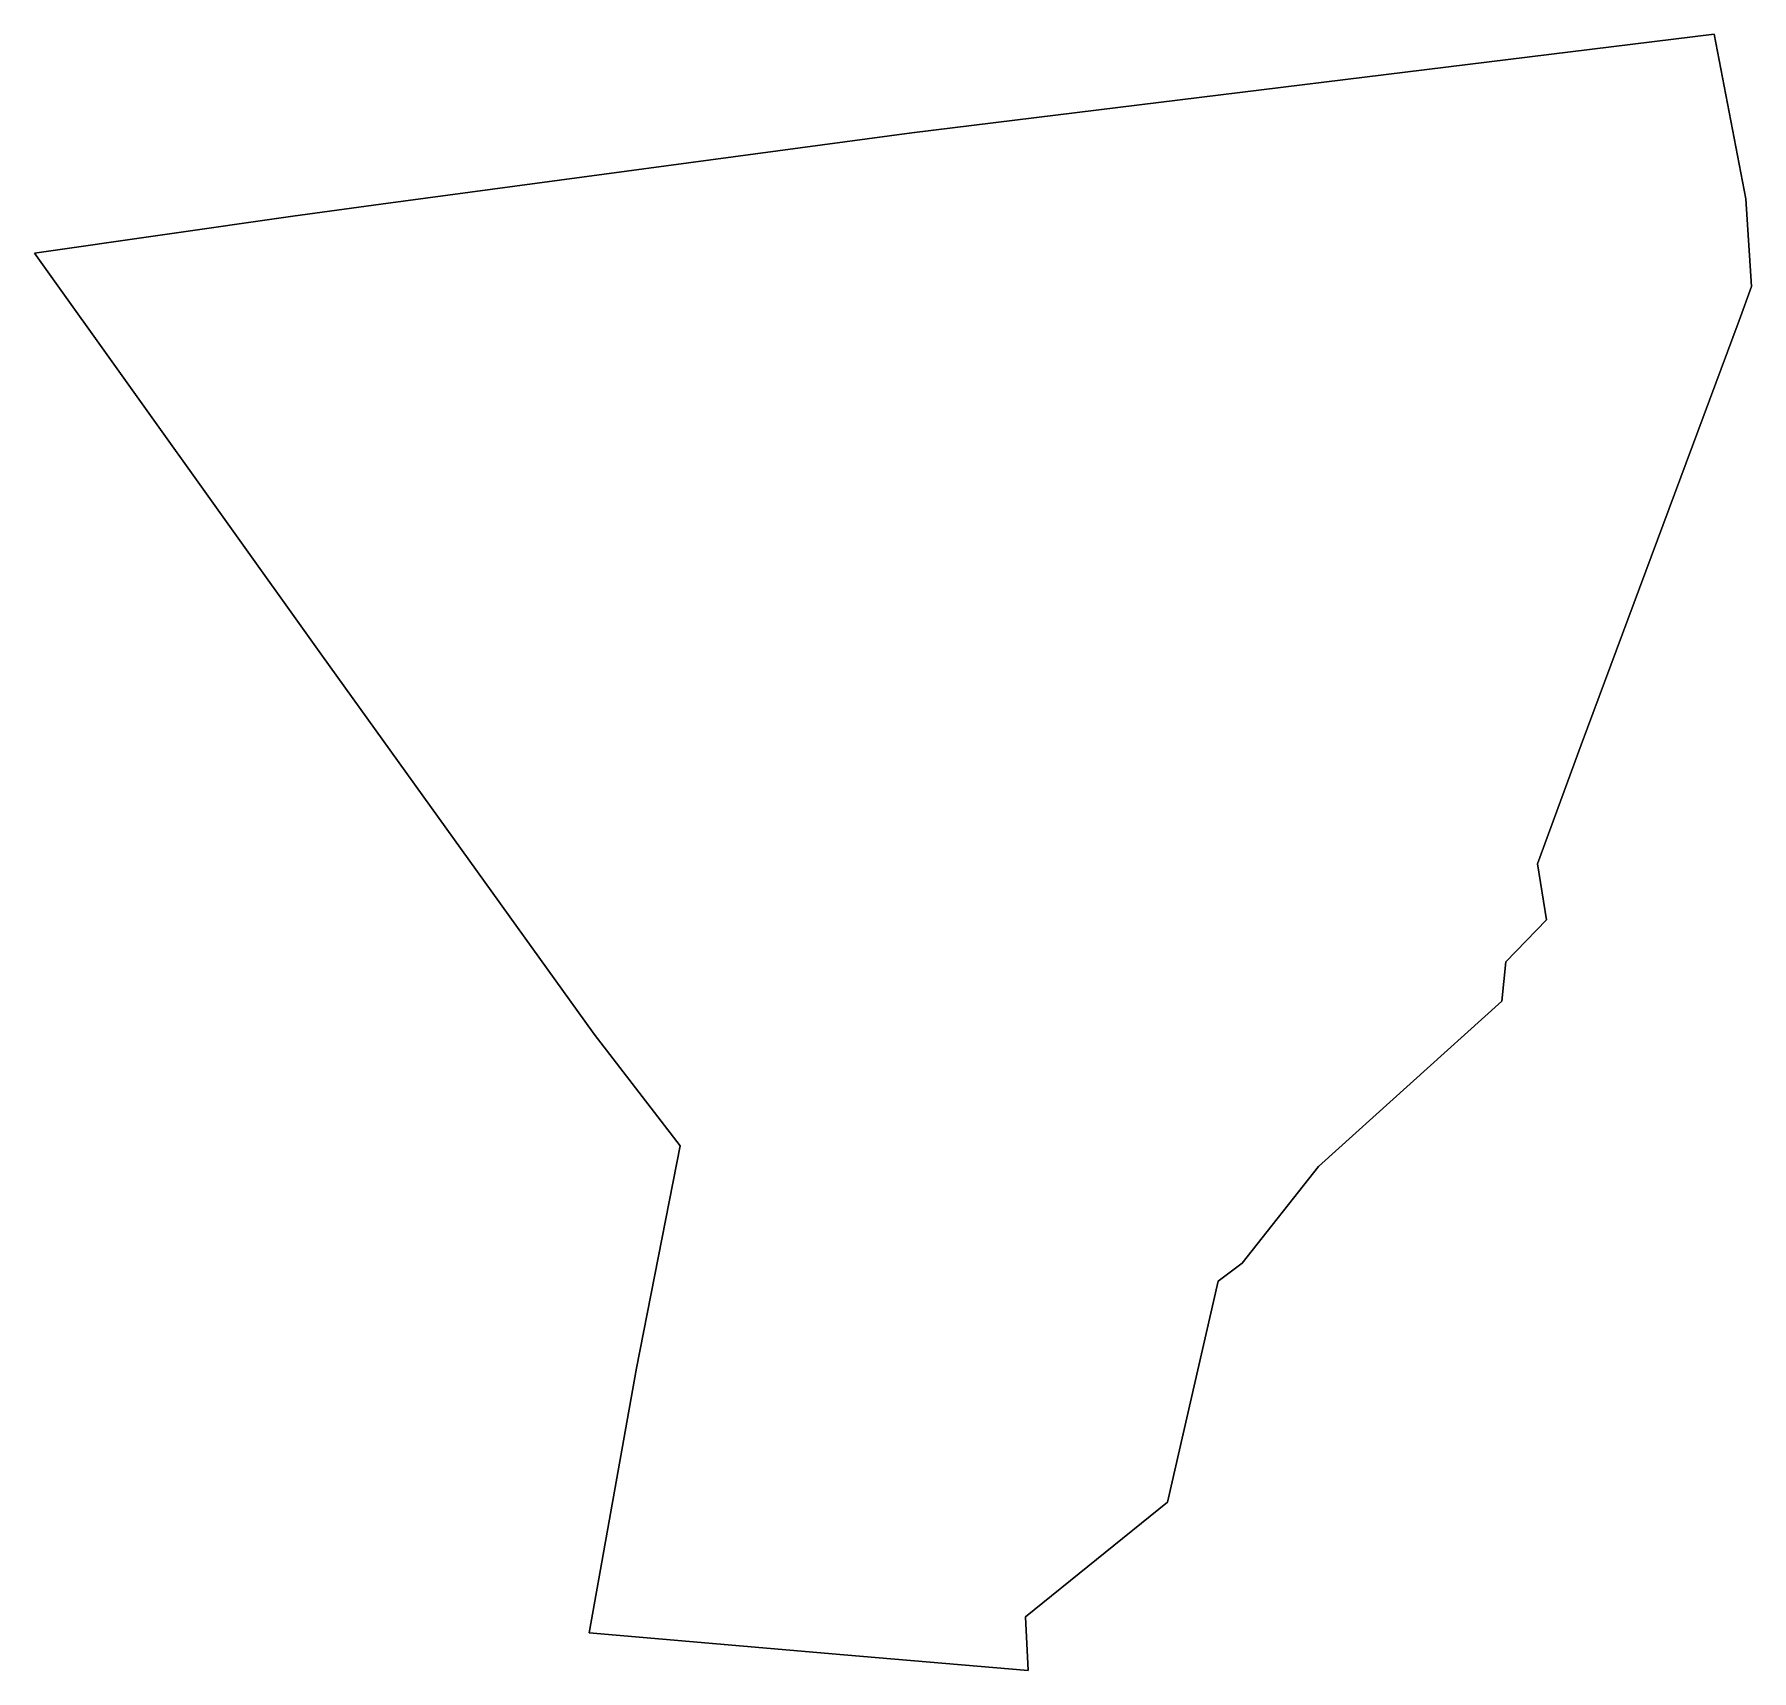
# Model space of a CAD drawing. Extents: x -84.52 to -82.12, y 46.6 to 48.9.
import ezdxf

# ---------------------------------------------------------------- set-up
doc = ezdxf.new("R2010")
doc.units = 0
doc.header["$MEASUREMENT"] = 0
doc.layers.add('GEO_', color=7, linetype='Continuous')

msp = doc.modelspace()

# ---------------------------------------------------------------- linework, layer by layer
at = {"layer": 'GEO_', "color": 7, "true_color": 0xffffff}
for p, q in [((-83.2933, 48.7582), (-82.1694, 48.896)), ((-82.1694, 48.896), (-83.2933, 48.7582)), ((-83.2933, 48.7582), (-82.1694, 48.896)), ((-82.1694, 48.896), (-83.2933, 48.7582)), ((-83.2933, 48.7582), (-82.1694, 48.896)), ((-82.1694, 48.896), (-83.2933, 48.7582)), ((-82.1694, 48.896), (-82.125, 48.6655)), ((-82.1694, 48.896), (-82.125, 48.6655)), ((-82.1694, 48.896), (-82.1694, 48.896)), ((-82.1694, 48.896), (-82.125, 48.6655)), ((-82.125, 48.6655), (-82.1694, 48.896)), ((-82.1694, 48.896), (-82.125, 48.6655)), ((-82.1694, 48.896), (-82.125, 48.6655)), ((-82.1694, 48.896), (-82.1694, 48.896)), ((-82.1694, 48.896), (-82.125, 48.6655)), ((-82.125, 48.6655), (-82.1694, 48.896)), ((-82.1694, 48.896), (-82.125, 48.6655)), ((-82.1694, 48.896), (-82.125, 48.6655)), ((-82.1694, 48.896), (-82.1694, 48.896)), ((-82.1694, 48.896), (-82.125, 48.6655)), ((-82.125, 48.6655), (-82.1694, 48.896)), ((-84.0372, 48.6582), (-83.2933, 48.7582)), ((-84.0372, 48.6582), (-83.2933, 48.7582)), ((-84.0372, 48.6582), (-83.2933, 48.7582)), ((-83.2933, 48.7582), (-84.0372, 48.6582)), ((-84.0372, 48.6582), (-83.2933, 48.7582)), ((-84.0372, 48.6582), (-83.2933, 48.7582)), ((-84.0372, 48.6582), (-83.2933, 48.7582)), ((-83.2933, 48.7582), (-84.0372, 48.6582)), ((-83.2933, 48.7582), (-83.2933, 48.7582)), ((-83.2933, 48.7582), (-83.2933, 48.7582)), ((-83.2933, 48.7582), (-83.2933, 48.7582)), ((-84.1606, 48.6413), (-84.0372, 48.6582)), ((-84.1606, 48.6413), (-84.0372, 48.6582)), ((-84.1606, 48.6413), (-84.0372, 48.6582)), ((-84.0372, 48.6582), (-84.1606, 48.6413)), ((-84.1606, 48.6413), (-84.0372, 48.6582)), ((-84.1606, 48.6413), (-84.0372, 48.6582)), ((-84.1606, 48.6413), (-84.0372, 48.6582)), ((-84.0372, 48.6582), (-84.1606, 48.6413)), ((-84.0372, 48.6582), (-84.0372, 48.6582)), ((-84.0372, 48.6582), (-84.0372, 48.6582)), ((-82.125, 48.6655), (-82.1167, 48.5427)), ((-82.125, 48.6655), (-82.1167, 48.5427)), ((-82.125, 48.6655), (-82.125, 48.6655)), ((-82.125, 48.6655), (-82.1167, 48.5427)), ((-82.1167, 48.5427), (-82.125, 48.6655)), ((-82.125, 48.6655), (-82.1167, 48.5427)), ((-82.125, 48.6655), (-82.1167, 48.5427)), ((-82.125, 48.6655), (-82.125, 48.6655)), ((-82.125, 48.6655), (-82.1167, 48.5427)), ((-82.1167, 48.5427), (-82.125, 48.6655)), ((-82.125, 48.6655), (-82.1167, 48.5427)), ((-82.125, 48.6655), (-82.1167, 48.5427)), ((-82.125, 48.6655), (-82.125, 48.6655)), ((-82.125, 48.6655), (-82.1167, 48.5427)), ((-82.1167, 48.5427), (-82.125, 48.6655)), ((-84.5225, 48.5895), (-84.1606, 48.6413)), ((-84.5225, 48.5895), (-84.1606, 48.6413)), ((-84.5225, 48.5895), (-84.1606, 48.6413)), ((-84.1606, 48.6413), (-84.5225, 48.5895)), ((-84.5225, 48.5895), (-84.1606, 48.6413)), ((-84.5225, 48.5895), (-84.1606, 48.6413)), ((-84.5225, 48.5895), (-84.1606, 48.6413)), ((-84.1606, 48.6413), (-84.5225, 48.5895)), ((-84.1606, 48.6413), (-84.1606, 48.6413)), ((-84.1606, 48.6413), (-84.1606, 48.6413)), ((-84.5225, 48.5895), (-84.1213, 48.0281)), ((-84.5225, 48.5895), (-84.1213, 48.0281)), ((-84.5225, 48.5895), (-84.5225, 48.5895)), ((-84.5225, 48.5895), (-84.1213, 48.0281)), ((-84.1213, 48.0281), (-84.5225, 48.5895)), ((-84.5225, 48.5895), (-84.1213, 48.0281)), ((-84.5225, 48.5895), (-84.1213, 48.0281)), ((-84.5225, 48.5895), (-84.5225, 48.5895)), ((-84.5225, 48.5895), (-84.1213, 48.0281)), ((-84.1213, 48.0281), (-84.5225, 48.5895)), ((-84.1213, 48.0281), (-84.5225, 48.5895)), ((-84.1213, 48.0281), (-84.5225, 48.5895)), ((-84.1213, 48.0281), (-84.5225, 48.5895)), ((-84.5225, 48.5895), (-84.5225, 48.5895)), ((-84.5225, 48.5895), (-84.1213, 48.0281)), ((-84.1213, 48.0281), (-84.5225, 48.5895)), ((-84.1213, 48.0281), (-84.5225, 48.5895)), ((-84.1213, 48.0281), (-84.5225, 48.5895)), ((-84.5225, 48.5895), (-84.5225, 48.5895)), ((-84.5225, 48.5895), (-84.1213, 48.0281)), ((-82.1167, 48.5427), (-82.1343, 48.4949)), ((-82.1167, 48.5427), (-82.1343, 48.4949)), ((-82.1167, 48.5427), (-82.1343, 48.4949)), ((-82.1343, 48.4949), (-82.1167, 48.5427)), ((-82.1167, 48.5427), (-82.1343, 48.4949)), ((-82.1167, 48.5427), (-82.1343, 48.4949)), ((-82.1167, 48.5427), (-82.1343, 48.4949)), ((-82.1343, 48.4949), (-82.1167, 48.5427)), ((-82.1167, 48.5427), (-82.1343, 48.4949)), ((-82.1167, 48.5427), (-82.1343, 48.4949)), ((-82.1167, 48.5427), (-82.1343, 48.4949)), ((-82.1343, 48.4949), (-82.1167, 48.5427)), ((-82.1167, 48.5427), (-82.1167, 48.5427)), ((-82.1167, 48.5427), (-82.1167, 48.5427)), ((-82.1167, 48.5427), (-82.1167, 48.5427)), ((-82.1343, 48.4949), (-82.3556, 47.9008)), ((-82.1343, 48.4949), (-82.3556, 47.9008)), ((-82.1343, 48.4949), (-82.3556, 47.9008)), ((-82.3556, 47.9008), (-82.1343, 48.4949)), ((-82.1343, 48.4949), (-82.3556, 47.9008)), ((-82.1343, 48.4949), (-82.3556, 47.9008)), ((-82.1343, 48.4949), (-82.3556, 47.9008)), ((-82.3556, 47.9008), (-82.1343, 48.4949)), ((-82.1343, 48.4949), (-82.3556, 47.9008)), ((-82.1343, 48.4949), (-82.3556, 47.9008)), ((-82.1343, 48.4949), (-82.3556, 47.9008)), ((-82.3556, 47.9008), (-82.1343, 48.4949)), ((-82.1343, 48.4949), (-82.1343, 48.4949)), ((-82.1343, 48.4949), (-82.1343, 48.4949)), ((-82.1343, 48.4949), (-82.1343, 48.4949)), ((-84.1213, 48.0281), (-83.738, 47.4952)), ((-84.1213, 48.0281), (-83.738, 47.4952)), ((-84.1213, 48.0281), (-84.1213, 48.0281)), ((-84.1213, 48.0281), (-83.738, 47.4952)), ((-83.738, 47.4952), (-84.1213, 48.0281)), ((-84.1213, 48.0281), (-83.738, 47.4952)), ((-84.1213, 48.0281), (-83.738, 47.4952)), ((-84.1213, 48.0281), (-84.1213, 48.0281)), ((-84.1213, 48.0281), (-83.738, 47.4952)), ((-83.738, 47.4952), (-84.1213, 48.0281)), ((-83.738, 47.4952), (-84.1213, 48.0281)), ((-83.738, 47.4952), (-84.1213, 48.0281)), ((-83.738, 47.4952), (-84.1213, 48.0281)), ((-84.1213, 48.0281), (-84.1213, 48.0281)), ((-84.1213, 48.0281), (-83.738, 47.4952)), ((-83.738, 47.4952), (-84.1213, 48.0281)), ((-83.738, 47.4952), (-84.1213, 48.0281)), ((-83.738, 47.4952), (-84.1213, 48.0281)), ((-84.1213, 48.0281), (-84.1213, 48.0281)), ((-84.1213, 48.0281), (-83.738, 47.4952)), ((-82.3556, 47.9008), (-82.4167, 47.7338)), ((-82.3556, 47.9008), (-82.4167, 47.7338)), ((-82.3556, 47.9008), (-82.4167, 47.7338)), ((-82.4167, 47.7338), (-82.3556, 47.9008)), ((-82.3556, 47.9008), (-82.4167, 47.7338)), ((-82.3556, 47.9008), (-82.4167, 47.7338)), ((-82.3556, 47.9008), (-82.4167, 47.7338)), ((-82.4167, 47.7338), (-82.3556, 47.9008)), ((-82.3556, 47.9008), (-82.3556, 47.9008)), ((-82.3556, 47.9008), (-82.3556, 47.9008)), ((-82.3556, 47.9008), (-82.3556, 47.9008)), ((-82.4167, 47.7338), (-82.4042, 47.6556)), ((-82.4167, 47.7338), (-82.4042, 47.6556)), ((-82.4167, 47.7338), (-82.4167, 47.7338)), ((-82.4167, 47.7338), (-82.4042, 47.6556)), ((-82.4042, 47.6556), (-82.4167, 47.7338)), ((-82.4167, 47.7338), (-82.4042, 47.6556)), ((-82.4167, 47.7338), (-82.4042, 47.6556)), ((-82.4167, 47.7338), (-82.4167, 47.7338)), ((-82.4167, 47.7338), (-82.4042, 47.6556)), ((-82.4042, 47.6556), (-82.4167, 47.7338)), ((-82.4042, 47.6556), (-82.4611, 47.5968)), ((-82.4042, 47.6556), (-82.4611, 47.5968)), ((-82.4042, 47.6556), (-82.4611, 47.5968)), ((-82.4611, 47.5968), (-82.4042, 47.6556)), ((-82.4042, 47.6556), (-82.4611, 47.5968)), ((-82.4042, 47.6556), (-82.4611, 47.5968)), ((-82.4042, 47.6556), (-82.4611, 47.5968)), ((-82.4611, 47.5968), (-82.4042, 47.6556)), ((-82.4042, 47.6556), (-82.4042, 47.6556)), ((-82.4042, 47.6556), (-82.4042, 47.6556)), ((-82.4611, 47.5968), (-82.4667, 47.5418)), ((-82.4611, 47.5968), (-82.4667, 47.5418)), ((-82.4611, 47.5968), (-82.4667, 47.5418)), ((-82.4667, 47.5418), (-82.4611, 47.5968)), ((-82.4611, 47.5968), (-82.4667, 47.5418)), ((-82.4611, 47.5968), (-82.4667, 47.5418)), ((-82.4611, 47.5968), (-82.4667, 47.5418)), ((-82.4667, 47.5418), (-82.4611, 47.5968)), ((-82.4611, 47.5968), (-82.4611, 47.5968)), ((-82.4611, 47.5968), (-82.4611, 47.5968)), ((-82.4667, 47.5418), (-82.7236, 47.3098)), ((-82.4667, 47.5418), (-82.7236, 47.3098)), ((-82.4667, 47.5418), (-82.7236, 47.3098)), ((-82.7236, 47.3098), (-82.4667, 47.5418)), ((-82.4667, 47.5418), (-82.7236, 47.3098)), ((-82.4667, 47.5418), (-82.7236, 47.3098)), ((-82.4667, 47.5418), (-82.7236, 47.3098)), ((-82.7236, 47.3098), (-82.4667, 47.5418)), ((-82.7236, 47.3098), (-82.4667, 47.5418)), ((-82.7236, 47.3098), (-82.4667, 47.5418)), ((-82.7236, 47.3098), (-82.4667, 47.5418)), ((-82.4667, 47.5418), (-82.7236, 47.3098)), ((-82.7236, 47.3098), (-82.4667, 47.5418)), ((-82.7236, 47.3098), (-82.4667, 47.5418)), ((-82.7236, 47.3098), (-82.4667, 47.5418)), ((-82.4667, 47.5418), (-82.7236, 47.3098)), ((-82.4667, 47.5418), (-82.4667, 47.5418)), ((-82.4667, 47.5418), (-82.4667, 47.5418)), ((-82.4667, 47.5418), (-82.4667, 47.5418)), ((-82.4667, 47.5418), (-82.4667, 47.5418)), ((-83.738, 47.4952), (-83.738, 47.4952)), ((-83.738, 47.4952), (-83.6178, 47.3391)), ((-83.738, 47.4952), (-83.6178, 47.3391)), ((-83.738, 47.4952), (-83.738, 47.4952)), ((-83.738, 47.4952), (-83.6178, 47.3391)), ((-83.6178, 47.3391), (-83.738, 47.4952)), ((-83.738, 47.4952), (-83.738, 47.4952)), ((-83.6178, 47.3391), (-83.738, 47.4952)), ((-83.6178, 47.3391), (-83.738, 47.4952)), ((-83.6178, 47.3391), (-83.738, 47.4952)), ((-83.738, 47.4952), (-83.738, 47.4952)), ((-83.738, 47.4952), (-83.6178, 47.3391)), ((-83.6178, 47.3391), (-83.6787, 47.0276)), ((-83.6178, 47.3391), (-83.6787, 47.0276)), ((-83.6178, 47.3391), (-83.6787, 47.0276)), ((-83.6787, 47.0276), (-83.6178, 47.3391)), ((-83.6787, 47.0276), (-83.6178, 47.3391)), ((-83.6787, 47.0276), (-83.6178, 47.3391)), ((-83.6787, 47.0276), (-83.6178, 47.3391)), ((-83.6178, 47.3391), (-83.6787, 47.0276)), ((-83.6178, 47.3391), (-83.6178, 47.3391)), ((-83.6178, 47.3391), (-83.6178, 47.3391)), ((-82.7236, 47.3098), (-82.8306, 47.1746)), ((-82.7236, 47.3098), (-82.8306, 47.1746)), ((-82.7236, 47.3098), (-82.8306, 47.1746)), ((-82.8306, 47.1746), (-82.7236, 47.3098)), ((-82.8306, 47.1746), (-82.7236, 47.3098)), ((-82.8306, 47.1746), (-82.7236, 47.3098)), ((-82.8306, 47.1746), (-82.7236, 47.3098)), ((-82.7236, 47.3098), (-82.8306, 47.1746)), ((-82.7236, 47.3098), (-82.7236, 47.3098)), ((-82.7236, 47.3098), (-82.7236, 47.3098)), ((-82.7236, 47.3098), (-82.7236, 47.3098)), ((-82.7236, 47.3098), (-82.7236, 47.3098)), ((-82.8306, 47.1746), (-82.8639, 47.1493)), ((-82.8306, 47.1746), (-82.8639, 47.1493)), ((-82.8306, 47.1746), (-82.8639, 47.1493)), ((-82.8639, 47.1493), (-82.8306, 47.1746)), ((-82.8639, 47.1493), (-82.8306, 47.1746)), ((-82.8639, 47.1493), (-82.8306, 47.1746)), ((-82.8639, 47.1493), (-82.8306, 47.1746)), ((-82.8306, 47.1746), (-82.8639, 47.1493)), ((-82.8306, 47.1746), (-82.8306, 47.1746)), ((-82.8306, 47.1746), (-82.8306, 47.1746)), ((-82.8639, 47.1493), (-82.9348, 46.84)), ((-82.8639, 47.1493), (-82.9348, 46.84)), ((-82.8639, 47.1493), (-82.9348, 46.84)), ((-82.9348, 46.84), (-82.8639, 47.1493)), ((-82.9348, 46.84), (-82.8639, 47.1493)), ((-82.9348, 46.84), (-82.8639, 47.1493)), ((-82.9348, 46.84), (-82.8639, 47.1493)), ((-82.8639, 47.1493), (-82.9348, 46.84)), ((-82.8639, 47.1493), (-82.8639, 47.1493)), ((-82.8639, 47.1493), (-82.8639, 47.1493)), ((-83.6787, 47.0276), (-83.7451, 46.6567)), ((-83.6787, 47.0276), (-83.7451, 46.6567)), ((-83.6787, 47.0276), (-83.7451, 46.6567)), ((-83.7451, 46.6567), (-83.6787, 47.0276)), ((-83.7451, 46.6567), (-83.6787, 47.0276)), ((-83.7451, 46.6567), (-83.6787, 47.0276)), ((-83.7451, 46.6567), (-83.6787, 47.0276)), ((-83.6787, 47.0276), (-83.7451, 46.6567)), ((-83.6787, 47.0276), (-83.6787, 47.0276)), ((-83.6787, 47.0276), (-83.6787, 47.0276)), ((-83.6787, 47.0276), (-83.6787, 47.0276)), ((-82.9348, 46.84), (-83.1338, 46.6791)), ((-82.9348, 46.84), (-83.1338, 46.6791)), ((-82.9348, 46.84), (-83.1338, 46.6791)), ((-83.1338, 46.6791), (-82.9348, 46.84)), ((-83.1338, 46.6791), (-82.9348, 46.84)), ((-83.1338, 46.6791), (-82.9348, 46.84)), ((-83.1338, 46.6791), (-82.9348, 46.84)), ((-82.9348, 46.84), (-83.1338, 46.6791)), ((-83.1338, 46.6791), (-82.9348, 46.84)), ((-83.1338, 46.6791), (-82.9348, 46.84)), ((-83.1338, 46.6791), (-82.9348, 46.84)), ((-82.9348, 46.84), (-83.1338, 46.6791)), ((-82.9348, 46.84), (-82.9348, 46.84)), ((-82.9348, 46.84), (-82.9348, 46.84)), ((-82.9348, 46.84), (-82.9348, 46.84)), ((-82.9348, 46.84), (-82.9348, 46.84)), ((-83.1338, 46.6791), (-83.1302, 46.6038)), ((-83.1338, 46.6791), (-83.1302, 46.6038)), ((-83.1338, 46.6791), (-83.1338, 46.6791)), ((-83.1338, 46.6791), (-83.1302, 46.6038)), ((-83.1302, 46.6038), (-83.1338, 46.6791)), ((-83.1302, 46.6038), (-83.1338, 46.6791)), ((-83.1302, 46.6038), (-83.1338, 46.6791)), ((-83.1302, 46.6038), (-83.1338, 46.6791)), ((-83.1338, 46.6791), (-83.1338, 46.6791)), ((-83.1338, 46.6791), (-83.1302, 46.6038)), ((-83.1302, 46.6038), (-83.1338, 46.6791)), ((-83.1302, 46.6038), (-83.1338, 46.6791)), ((-83.1302, 46.6038), (-83.1338, 46.6791)), ((-83.1338, 46.6791), (-83.1338, 46.6791)), ((-83.1338, 46.6791), (-83.1302, 46.6038)), ((-83.7451, 46.6567), (-83.3885, 46.6259)), ((-83.3885, 46.6259), (-83.7451, 46.6567)), ((-83.7451, 46.6567), (-83.7451, 46.6567)), ((-83.7451, 46.6567), (-83.3885, 46.6259)), ((-83.3885, 46.6259), (-83.7451, 46.6567)), ((-83.7451, 46.6567), (-83.7451, 46.6567)), ((-83.7451, 46.6567), (-83.7451, 46.6567)), ((-83.3885, 46.6259), (-83.7451, 46.6567)), ((-83.3885, 46.6259), (-83.7451, 46.6567)), ((-83.3885, 46.6259), (-83.7451, 46.6567)), ((-83.7451, 46.6567), (-83.7451, 46.6567)), ((-83.7451, 46.6567), (-83.3885, 46.6259)), ((-83.3885, 46.6259), (-83.1302, 46.6038)), ((-83.3885, 46.6259), (-83.1302, 46.6038)), ((-83.3885, 46.6259), (-83.3885, 46.6259)), ((-83.3885, 46.6259), (-83.1302, 46.6038)), ((-83.1302, 46.6038), (-83.3885, 46.6259)), ((-83.3885, 46.6259), (-83.3885, 46.6259)), ((-83.1302, 46.6038), (-83.3885, 46.6259)), ((-83.1302, 46.6038), (-83.3885, 46.6259)), ((-83.1302, 46.6038), (-83.3885, 46.6259)), ((-83.3885, 46.6259), (-83.3885, 46.6259)), ((-83.3885, 46.6259), (-83.1302, 46.6038)), ((-83.3885, 46.6259), (-83.1302, 46.6038)), ((-83.3885, 46.6259), (-83.1302, 46.6038)), ((-83.3885, 46.6259), (-83.3885, 46.6259)), ((-83.3885, 46.6259), (-83.1302, 46.6038)), ((-83.1302, 46.6038), (-83.3885, 46.6259)), ((-83.1302, 46.6038), (-83.1302, 46.6038)), ((-83.1302, 46.6038), (-83.1302, 46.6038)), ((-83.1302, 46.6038), (-83.1302, 46.6038)), ((-83.1302, 46.6038), (-83.1302, 46.6038))]:
    msp.add_line(p, q, dxfattribs=at)

doc.saveas('drawing.dxf')
